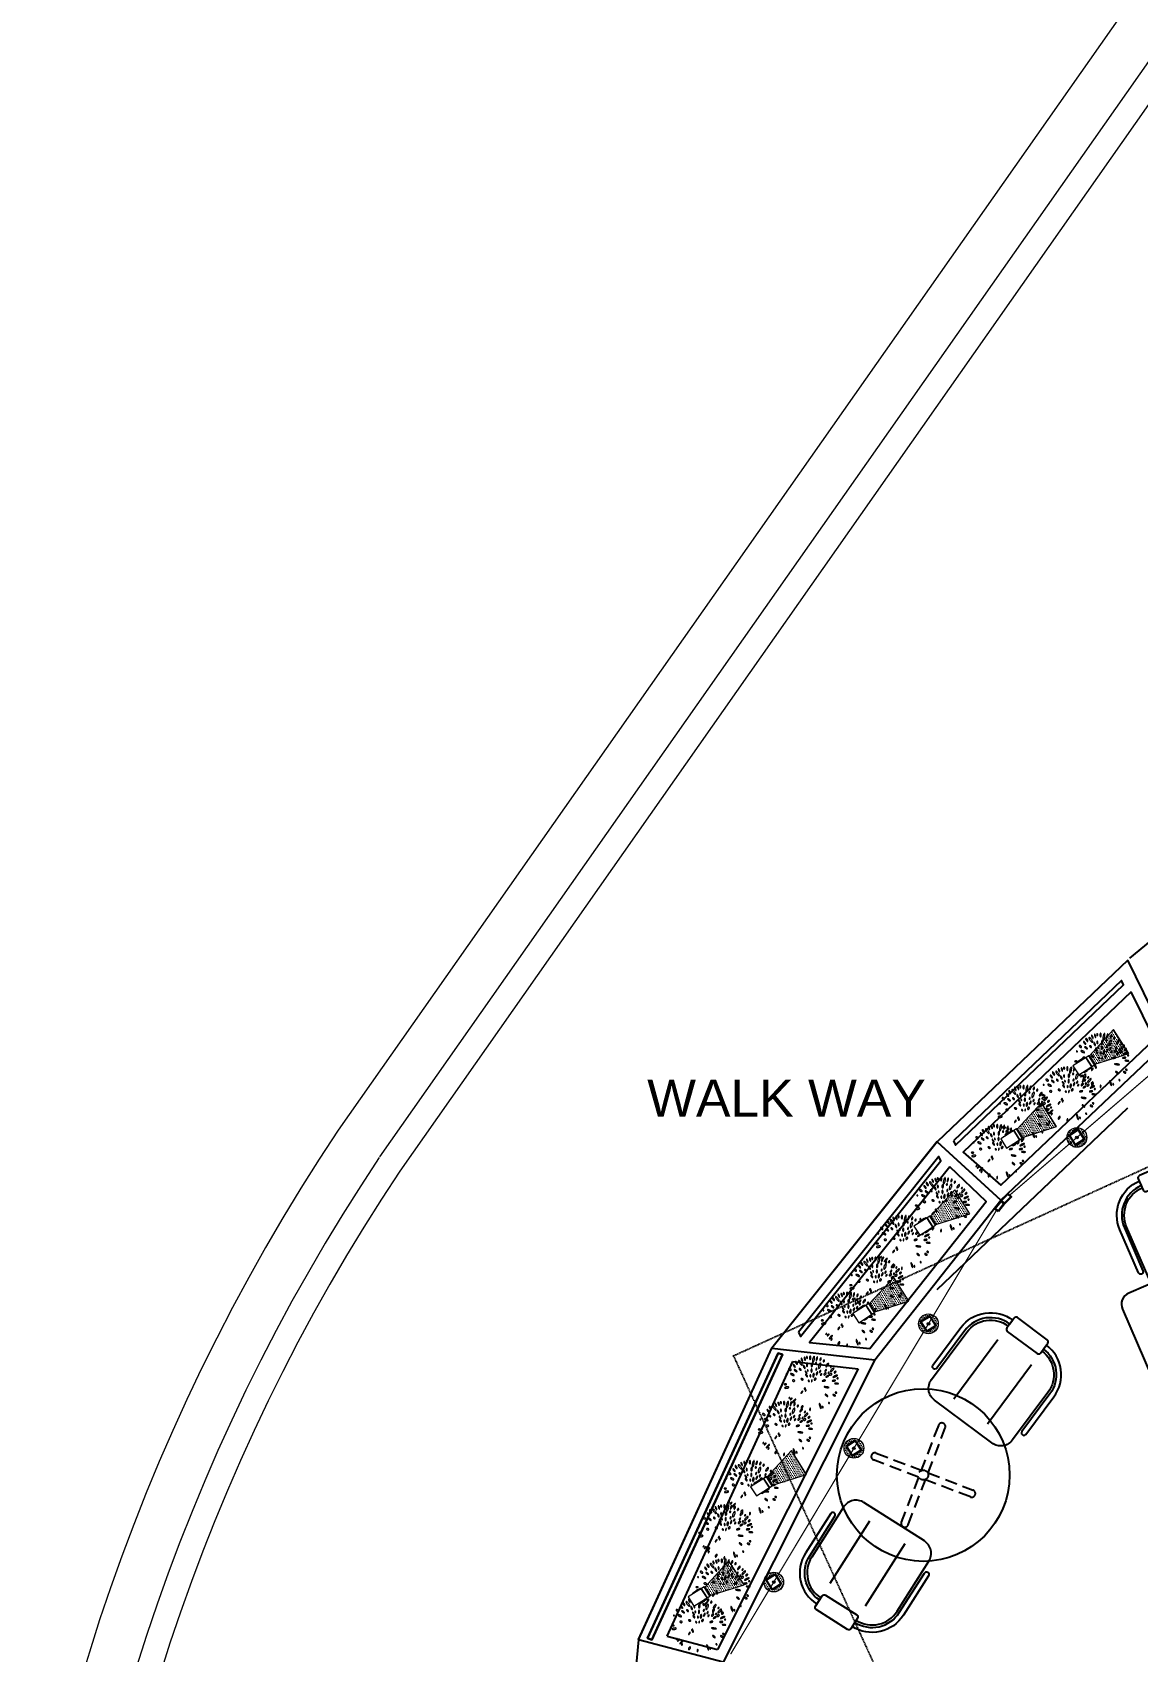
# Model space of a CAD drawing. Header units: millimetres. Extents: x 2562 to 7288, y 778 to 5635.
# Drawn here: x 3233 to 3681, y 1846 to 2503 of the extents above; entities that cross this region are included whole.
import ezdxf

# ---------------------------------------------------------------- set-up
doc = ezdxf.new("R2010")
doc.units = ezdxf.units.MM
doc.set_wipeout_variables(frame=1)
doc.linetypes.add('HIDDEN', pattern=[0.375, 0.25, -0.125])
doc.linetypes.add('x-ref_base plan 1$0$C2-A104-16$0$HIDDEN', pattern=[0.375, 0.25, -0.125])
for name, color, linetype in [('0-gnl-gor2', 6, 'Continuous'), ('0-gnl-gor3', 252, 'Continuous'), ('0-gnl-gor5', 254, 'Continuous'), ('0-gnl-smbl-mahal', 6, 'Continuous'), ('0-gnl-ust', 191, 'HIDDEN'), ('2-tef-aksesuar', 30, 'Continuous'), ('yeni string aydinlatma', 30, 'Continuous')]:
    doc.layers.add(name, color=color, linetype=linetype)
doc.layers.add('ONOFF_LI-11', color=7, linetype='Continuous', lineweight=0, true_color=0xcc33a1)
doc.layers.add('x-ref_base plan 1$0$SHG-LANDSCAPING', color=252, linetype='Continuous', lineweight=18)
doc.styles.get("Standard").update_dxf_attribs({"font": 'arial.ttf'})
doc.linetypes.add('ZIGZAG', pattern='A,0.00254,-5.08,[131,ltypeshp.shx,S=5.08,R=0,X=-5.08,Y=0],-10.16,[131,ltypeshp.shx,S=5.08,R=180,X=5.08,Y=0],-5.08', length=20.32254)

# ---------------------------------------------------------------- blocks, each defined once
blk = doc.blocks.new('BP_Abelia grandiflora')
at = {"layer": '0-gnl-gor5', "lineweight": 9}
for points in [[(-0.158, 0.16, 0.17972), (-0.159, 0.158, 0.103229), (-0.159, 0.154, 0.062965), (-0.157, 0.151, 0.049171), (-0.154, 0.147, 0.049171), (-0.15, 0.144, 0.062965), (-0.146, 0.142, 0.103229), (-0.143, 0.142, 0.17972), (-0.141, 0.143, 0.17972), (-0.14, 0.145, 0.103229), (-0.14, 0.148, 0.062965), (-0.142, 0.152, 0.049171), (-0.146, 0.156, 0.049171), (-0.149, 0.159, 0.062965), (-0.153, 0.16, 0.103229), (-0.157, 0.161, 0.17972)], [(-0.117, 0.186, 0.228205), (-0.118, 0.185, 0.088786), (-0.118, 0.181, 0.045809), (-0.117, 0.177, 0.034018), (-0.115, 0.172, 0.034018), (-0.112, 0.167, 0.045809), (-0.109, 0.164, 0.088786), (-0.106, 0.162, 0.228205), (-0.104, 0.162, 0.228205), (-0.103, 0.163, 0.088786), (-0.103, 0.167, 0.045809), (-0.104, 0.171, 0.034018), (-0.107, 0.176, 0.034018), (-0.11, 0.181, 0.045809), (-0.112, 0.184, 0.088786), (-0.115, 0.186, 0.228205)], [(-0.116, 0.143, 0.225102), (-0.116, 0.141, 0.08993), (-0.115, 0.138, 0.046807), (-0.113, 0.134, 0.03484), (-0.109, 0.13, 0.03484), (-0.105, 0.126, 0.046807), (-0.102, 0.124, 0.08993), (-0.098, 0.122, 0.225102), (-0.097, 0.123, 0.225102), (-0.096, 0.124, 0.08993), (-0.097, 0.128, 0.046807), (-0.099, 0.132, 0.03484), (-0.103, 0.136, 0.03484), (-0.107, 0.14, 0.046807), (-0.11, 0.142, 0.08993), (-0.114, 0.143, 0.225102)], [(-0.095, 0.208, 0.206976), (-0.096, 0.206, 0.096084), (-0.097, 0.202, 0.052894), (-0.096, 0.198, 0.039992), (-0.094, 0.192, 0.039992), (-0.091, 0.187, 0.052894), (-0.089, 0.183, 0.096084), (-0.085, 0.181, 0.206976), (-0.083, 0.181, 0.206976), (-0.082, 0.182, 0.096084), (-0.081, 0.186, 0.052894), (-0.082, 0.191, 0.039992), (-0.084, 0.196, 0.039992), (-0.087, 0.202, 0.052894), (-0.089, 0.205, 0.096084), (-0.093, 0.208, 0.206976)], [(-0.074, 0.144, 0.185857), (-0.075, 0.142, 0.10188), (-0.075, 0.139, 0.060594), (-0.074, 0.136, 0.046923), (-0.071, 0.133, 0.046923), (-0.069, 0.13, 0.060594), (-0.066, 0.129, 0.10188), (-0.063, 0.128, 0.185857), (-0.062, 0.129, 0.185857), (-0.061, 0.13, 0.10188), (-0.061, 0.133, 0.060594), (-0.062, 0.136, 0.046923), (-0.065, 0.139, 0.046923), (-0.067, 0.142, 0.060594), (-0.07, 0.143, 0.10188), (-0.073, 0.144, 0.185857)], [(-0.062, 0.186, 0.029169), (-0.057, 0.178, 0.03978), (-0.053, 0.172, 0.081053), (-0.048, 0.168, 0.247796), (-0.045, 0.169, 0.247796), (-0.044, 0.17, 0.081053), (-0.045, 0.177, 0.03978), (-0.047, 0.184, 0.029169), (-0.051, 0.192, 0.029169), (-0.056, 0.201, 0.03978), (-0.06, 0.206, 0.081053), (-0.065, 0.21, 0.247796), (-0.068, 0.21, 0.247796), (-0.069, 0.208, 0.081053), (-0.069, 0.202, 0.03978), (-0.066, 0.195, 0.029169)], [(-0.044, 0.226, 0.261938), (-0.045, 0.225, 0.075007), (-0.045, 0.221, 0.035692), (-0.045, 0.217, 0.025978), (-0.044, 0.211, 0.025978), (-0.042, 0.206, 0.035692), (-0.041, 0.202, 0.075007), (-0.038, 0.199, 0.261938), (-0.037, 0.198, 0.261938), (-0.036, 0.199, 0.075007), (-0.036, 0.203, 0.035692), (-0.036, 0.207, 0.025978), (-0.037, 0.213, 0.025978), (-0.039, 0.218, 0.035692), (-0.04, 0.222, 0.075007), (-0.043, 0.225, 0.261938)], [(-0.036, 0.165, 0.224678), (-0.037, 0.164, 0.090084), (-0.038, 0.16, 0.046944), (-0.038, 0.156, 0.034953), (-0.037, 0.15, 0.034953), (-0.035, 0.144, 0.046944), (-0.033, 0.141, 0.090084), (-0.03, 0.138, 0.224678), (-0.029, 0.138, 0.224678), (-0.027, 0.139, 0.090084), (-0.026, 0.143, 0.046944), (-0.027, 0.147, 0.034953), (-0.028, 0.152, 0.034953), (-0.03, 0.158, 0.046944), (-0.032, 0.162, 0.090084), (-0.034, 0.164, 0.224678)], [(-0.018, 0.229, 0.243416), (-0.019, 0.228, 0.082852), (-0.021, 0.224, 0.04109), (-0.021, 0.22, 0.030206), (-0.02, 0.215, 0.030206), (-0.019, 0.209, 0.04109), (-0.018, 0.205, 0.082852), (-0.016, 0.202, 0.243416), (-0.015, 0.201, 0.243416), (-0.014, 0.202, 0.082852), (-0.012, 0.206, 0.04109), (-0.012, 0.21, 0.030206), (-0.012, 0.216, 0.030206), (-0.013, 0.221, 0.04109), (-0.015, 0.225, 0.082852), (-0.017, 0.228, 0.243416)], [(-0.007, 0.17, 0.208148), (-0.009, 0.17, 0.095716), (-0.01, 0.167, 0.052486), (-0.012, 0.164, 0.039639), (-0.012, 0.16, 0.039639), (-0.012, 0.156, 0.052486), (-0.012, 0.152, 0.095716), (-0.01, 0.15, 0.208148), (-0.009, 0.149, 0.208148), (-0.008, 0.149, 0.095716), (-0.006, 0.152, 0.052486), (-0.005, 0.155, 0.039639), (-0.004, 0.159, 0.039639), (-0.004, 0.164, 0.052486), (-0.005, 0.167, 0.095716), (-0.006, 0.17, 0.208148)], [(0.003, 0.23, 0.154562), (0.001, 0.23, 0.106795), (-0.001, 0.228, 0.073326), (-0.002, 0.225, 0.059836), (-0.002, 0.222, 0.059836), (-0.002, 0.219, 0.073326), (0, 0.216, 0.106795), (0.001, 0.214, 0.154562), (0.003, 0.214, 0.154562), (0.005, 0.215, 0.106795), (0.006, 0.216, 0.073326), (0.007, 0.219, 0.059836), (0.008, 0.222, 0.059836), (0.007, 0.225, 0.073326), (0.006, 0.228, 0.106795), (0.004, 0.23, 0.154562)], [(0.031, 0.228, 0.217322), (0.029, 0.228, 0.092688), (0.026, 0.225, 0.049364), (0.025, 0.221, 0.036974), (0.023, 0.215, 0.036974), (0.022, 0.209, 0.049364), (0.023, 0.205, 0.092688), (0.024, 0.201, 0.217322), (0.025, 0.2, 0.217322), (0.027, 0.2, 0.092688), (0.03, 0.203, 0.049364), (0.032, 0.207, 0.036974), (0.033, 0.213, 0.036974), (0.034, 0.219, 0.049364), (0.034, 0.224, 0.092688), (0.032, 0.227, 0.217322)], [(0.035, 0.169, 0.191592), (0.033, 0.169, 0.100474), (0.029, 0.166, 0.058435), (0.027, 0.163, 0.044925), (0.025, 0.157, 0.044925), (0.024, 0.151, 0.058435), (0.024, 0.147, 0.100474), (0.026, 0.143, 0.191592), (0.027, 0.142, 0.191592), (0.03, 0.142, 0.100474), (0.033, 0.145, 0.058435), (0.035, 0.148, 0.044925), (0.037, 0.154, 0.044925), (0.038, 0.16, 0.058435), (0.038, 0.164, 0.100474), (0.037, 0.168, 0.191592)], [(0.062, 0.222, 0.256191), (0.06, 0.221, 0.077505), (0.055, 0.216, 0.037329), (0.051, 0.21, 0.027247), (0.046, 0.2, 0.027247), (0.042, 0.189, 0.037329), (0.041, 0.182, 0.077505), (0.041, 0.174, 0.256191), (0.042, 0.173, 0.256191), (0.044, 0.173, 0.077505), (0.05, 0.178, 0.037329), (0.054, 0.185, 0.027247), (0.059, 0.194, 0.027247), (0.062, 0.205, 0.037329), (0.064, 0.213, 0.077505), (0.064, 0.22, 0.256191)], [(0.07, 0.169, 0.110174), (0.068, 0.169, 0.102587), (0.066, 0.169, 0.093413), (0.064, 0.168, 0.08782), (0.063, 0.166, 0.08782), (0.062, 0.164, 0.093413), (0.062, 0.162, 0.102587), (0.063, 0.16, 0.110174), (0.065, 0.159, 0.110174), (0.067, 0.159, 0.102587), (0.069, 0.159, 0.093413), (0.07, 0.16, 0.08782), (0.072, 0.162, 0.08782), (0.072, 0.164, 0.093413), (0.072, 0.166, 0.102587), (0.071, 0.168, 0.110174)], [(0.087, 0.213, 0.259831), (0.086, 0.213, 0.07593), (0.083, 0.21, 0.036288), (0.08, 0.206, 0.026439), (0.077, 0.2, 0.026439), (0.074, 0.194, 0.036288), (0.073, 0.19, 0.07593), (0.073, 0.185, 0.259831), (0.074, 0.184, 0.259831), (0.075, 0.184, 0.07593), (0.078, 0.187, 0.036288), (0.081, 0.191, 0.026439), (0.084, 0.197, 0.026439), (0.087, 0.203, 0.036288), (0.088, 0.208, 0.07593), (0.088, 0.212, 0.259831)], [(0.104, 0.159, 0.219849), (0.101, 0.159, 0.09181), (0.096, 0.156, 0.048525), (0.091, 0.151, 0.036269), (0.086, 0.143, 0.036269), (0.082, 0.135, 0.048525), (0.08, 0.128, 0.09181), (0.08, 0.121, 0.219849), (0.081, 0.119, 0.219849), (0.084, 0.119, 0.09181), (0.09, 0.122, 0.048525), (0.094, 0.127, 0.036269), (0.1, 0.135, 0.036269), (0.104, 0.144, 0.048525), (0.106, 0.15, 0.09181), (0.106, 0.157, 0.219849)], [(0.115, 0.199, 0.205663), (0.113, 0.199, 0.096491), (0.11, 0.198, 0.053352), (0.108, 0.195, 0.040391), (0.105, 0.192, 0.040391), (0.103, 0.187, 0.053352), (0.102, 0.184, 0.096491), (0.102, 0.181, 0.205663), (0.103, 0.179, 0.205663), (0.105, 0.179, 0.096491), (0.107, 0.181, 0.053352), (0.11, 0.183, 0.040391), (0.113, 0.187, 0.040391), (0.115, 0.191, 0.053352), (0.116, 0.195, 0.096491), (0.116, 0.198, 0.205663)], [(0.138, 0.178, 0.15118), (0.136, 0.178, 0.106997), (0.134, 0.178, 0.074795), (0.132, 0.177, 0.061485), (0.129, 0.174, 0.061485), (0.127, 0.172, 0.074795), (0.127, 0.169, 0.106997), (0.127, 0.166, 0.15118), (0.128, 0.165, 0.15118), (0.13, 0.164, 0.106997), (0.132, 0.165, 0.074795), (0.134, 0.166, 0.061485), (0.137, 0.168, 0.061485), (0.139, 0.171, 0.074795), (0.139, 0.173, 0.106997), (0.139, 0.176, 0.15118)], [(0.167, 0.145, 0.224459), (0.166, 0.146, 0.090164), (0.161, 0.145, 0.047015), (0.156, 0.142, 0.035012), (0.151, 0.138, 0.035012), (0.146, 0.133, 0.047015), (0.143, 0.128, 0.090164), (0.141, 0.124, 0.224459), (0.142, 0.122, 0.224459), (0.144, 0.121, 0.090164), (0.148, 0.122, 0.047015), (0.153, 0.125, 0.035012), (0.159, 0.129, 0.035012), (0.164, 0.134, 0.047015), (0.167, 0.139, 0.090164), (0.168, 0.143, 0.224459)], [(-0.218, 0.011, 0.226996), (-0.217, 0.009, 0.089235), (-0.213, 0.007, 0.046197), (-0.208, 0.005, 0.034337), (-0.2, 0.005, 0.034337), (-0.193, 0.005, 0.046197), (-0.188, 0.006, 0.089235), (-0.184, 0.009, 0.226996), (-0.183, 0.01, 0.226996), (-0.184, 0.012, 0.089235), (-0.188, 0.015, 0.046197), (-0.193, 0.016, 0.034337), (-0.2, 0.016, 0.034337), (-0.207, 0.016, 0.046197), (-0.213, 0.015, 0.089235), (-0.217, 0.013, 0.226996)], [(-0.216, 0.04, 0.218506), (-0.215, 0.039, 0.092278), (-0.213, 0.037, 0.048969), (-0.211, 0.036, 0.036642), (-0.207, 0.035, 0.036642), (-0.203, 0.034, 0.048969), (-0.2, 0.035, 0.092278), (-0.197, 0.035, 0.218506), (-0.197, 0.036, 0.218506), (-0.197, 0.038, 0.092278), (-0.199, 0.039, 0.048969), (-0.202, 0.041, 0.036642), (-0.206, 0.042, 0.036642), (-0.209, 0.042, 0.048969), (-0.212, 0.042, 0.092278), (-0.215, 0.041, 0.218506)], [(-0.188, 0.119, 0.136055), (-0.188, 0.118, 0.10695), (-0.188, 0.117, 0.081551), (-0.187, 0.116, 0.069671), (-0.186, 0.114, 0.069671), (-0.184, 0.114, 0.081551), (-0.183, 0.114, 0.10695), (-0.181, 0.114, 0.136055), (-0.18, 0.115, 0.136055), (-0.18, 0.116, 0.10695), (-0.181, 0.117, 0.081551), (-0.181, 0.119, 0.069671), (-0.183, 0.12, 0.069671), (-0.184, 0.12, 0.081551), (-0.186, 0.121, 0.10695), (-0.187, 0.12, 0.136055)], [(-0.15, 0.116, 0.222164), (-0.151, 0.114, 0.090991), (-0.149, 0.11, 0.047763), (-0.146, 0.106, 0.035633), (-0.14, 0.102, 0.035633), (-0.135, 0.099, 0.047763), (-0.13, 0.097, 0.090991), (-0.126, 0.096, 0.222164), (-0.124, 0.097, 0.222164), (-0.124, 0.099, 0.090991), (-0.126, 0.103, 0.047763), (-0.129, 0.107, 0.035633), (-0.134, 0.111, 0.035633), (-0.14, 0.114, 0.047763), (-0.144, 0.116, 0.090991), (-0.149, 0.117, 0.222164)], [(-0.146, 0.059, 0.14574), (-0.146, 0.056, 0.107166), (-0.144, 0.054, 0.077192), (-0.142, 0.052, 0.064269), (-0.138, 0.05, 0.064269), (-0.134, 0.049, 0.077192), (-0.131, 0.05, 0.107166), (-0.129, 0.051, 0.14574), (-0.127, 0.053, 0.14574), (-0.127, 0.055, 0.107166), (-0.129, 0.058, 0.077192), (-0.131, 0.06, 0.064269), (-0.135, 0.062, 0.064269), (-0.139, 0.062, 0.077192), (-0.142, 0.062, 0.107166), (-0.145, 0.06, 0.14574)], [(-0.075, 0.061, 0.17178), (-0.075, 0.059, 0.104715), (-0.074, 0.056, 0.066124), (-0.072, 0.054, 0.052265), (-0.069, 0.051, 0.052265), (-0.065, 0.049, 0.066124), (-0.062, 0.048, 0.104715), (-0.059, 0.049, 0.17178), (-0.058, 0.05, 0.17178), (-0.057, 0.052, 0.104715), (-0.058, 0.054, 0.066124), (-0.06, 0.057, 0.052265), (-0.064, 0.06, 0.052265), (-0.067, 0.061, 0.066124), (-0.07, 0.062, 0.104715), (-0.073, 0.062, 0.17178)], [(-0.032, 0.09, 0.218092), (-0.033, 0.088, 0.092422), (-0.033, 0.085, 0.049107), (-0.032, 0.082, 0.036758), (-0.03, 0.077, 0.036758), (-0.027, 0.073, 0.049107), (-0.025, 0.07, 0.092422), (-0.022, 0.068, 0.218092), (-0.02, 0.068, 0.218092), (-0.02, 0.07, 0.092422), (-0.019, 0.073, 0.049107), (-0.02, 0.077, 0.036758), (-0.022, 0.081, 0.036758), (-0.025, 0.085, 0.049107), (-0.027, 0.088, 0.092422), (-0.03, 0.09, 0.218092)], [(-0.03, 0.117, 0.270783), (-0.031, 0.116, 0.071066), (-0.031, 0.113, 0.033234), (-0.03, 0.109, 0.024094), (-0.028, 0.104, 0.024094), (-0.025, 0.1, 0.033234), (-0.023, 0.097, 0.071066), (-0.021, 0.094, 0.270783), (-0.02, 0.094, 0.270783), (-0.019, 0.095, 0.071066), (-0.019, 0.098, 0.033234), (-0.02, 0.102, 0.024094), (-0.022, 0.107, 0.024094), (-0.025, 0.112, 0.033234), (-0.027, 0.115, 0.071066), (-0.029, 0.117, 0.270783)], [(-0.02, 0.037, 0.159367), (-0.021, 0.036, 0.106385), (-0.021, 0.034, 0.071268), (-0.02, 0.032, 0.05759), (-0.019, 0.03, 0.05759), (-0.017, 0.028, 0.071268), (-0.015, 0.027, 0.106385), (-0.013, 0.027, 0.159367), (-0.011, 0.028, 0.159367), (-0.011, 0.029, 0.106385), (-0.011, 0.031, 0.071268), (-0.012, 0.033, 0.05759), (-0.013, 0.035, 0.05759), (-0.015, 0.037, 0.071268), (-0.017, 0.038, 0.106385), (-0.019, 0.038, 0.159367)], [(-0.01, 0.123, 0.164937), (-0.011, 0.122, 0.10574), (-0.012, 0.12, 0.068929), (-0.012, 0.118, 0.055121), (-0.011, 0.116, 0.055121), (-0.011, 0.114, 0.068929), (-0.01, 0.112, 0.10574), (-0.008, 0.111, 0.164937), (-0.007, 0.111, 0.164937), (-0.006, 0.111, 0.10574), (-0.005, 0.113, 0.068929), (-0.005, 0.115, 0.055121), (-0.005, 0.117, 0.055121), (-0.006, 0.12, 0.068929), (-0.007, 0.121, 0.10574), (-0.008, 0.122, 0.164937)], [(0.005, 0.078, 0.182227), (0.004, 0.078, 0.102698), (0.002, 0.076, 0.061989), (0.001, 0.074, 0.048238), (0.001, 0.07, 0.048238), (0.001, 0.067, 0.061989), (0.002, 0.064, 0.102698), (0.003, 0.062, 0.182227), (0.004, 0.062, 0.182227), (0.006, 0.062, 0.102698), (0.007, 0.064, 0.061989), (0.008, 0.066, 0.048238), (0.009, 0.07, 0.048238), (0.009, 0.073, 0.061989), (0.008, 0.076, 0.102698), (0.006, 0.078, 0.182227)], [(0.012, 0.037, 0.233435), (0.011, 0.037, 0.086805), (0.009, 0.035, 0.044155), (0.008, 0.033, 0.032669), (0.006, 0.03, 0.032669), (0.005, 0.027, 0.044155), (0.005, 0.025, 0.086805), (0.005, 0.022, 0.233435), (0.006, 0.022, 0.233435), (0.007, 0.022, 0.086805), (0.008, 0.023, 0.044155), (0.01, 0.025, 0.032669), (0.011, 0.028, 0.032669), (0.012, 0.031, 0.044155), (0.013, 0.034, 0.086805), (0.013, 0.036, 0.233435)], [(0.024, 0.125, 0.221241), (0.022, 0.124, 0.091319), (0.02, 0.122, 0.048066), (0.018, 0.118, 0.035885), (0.016, 0.112, 0.035885), (0.016, 0.107, 0.048066), (0.016, 0.103, 0.091319), (0.017, 0.099, 0.221241), (0.018, 0.098, 0.221241), (0.02, 0.099, 0.091319), (0.022, 0.101, 0.048066), (0.024, 0.105, 0.035885), (0.026, 0.111, 0.035885), (0.026, 0.116, 0.048066), (0.026, 0.12, 0.091319), (0.025, 0.124, 0.221241)], [(0.036, 0.086, 0.213517), (0.034, 0.086, 0.093974), (0.03, 0.084, 0.050644), (0.028, 0.08, 0.038059), (0.025, 0.074, 0.038059), (0.023, 0.067, 0.050644), (0.023, 0.063, 0.093974), (0.024, 0.058, 0.213517), (0.025, 0.057, 0.213517), (0.027, 0.057, 0.093974), (0.031, 0.06, 0.050644), (0.033, 0.064, 0.038059), (0.036, 0.07, 0.038059), (0.038, 0.076, 0.050644), (0.038, 0.081, 0.093974), (0.037, 0.085, 0.213517)], [(0.045, 0.044, 0.148782), (0.043, 0.045, 0.107096), (0.04, 0.046, 0.075846), (0.037, 0.045, 0.062692), (0.034, 0.043, 0.062692), (0.031, 0.04, 0.075846), (0.029, 0.037, 0.107096), (0.029, 0.034, 0.148782), (0.03, 0.032, 0.148782), (0.032, 0.03, 0.107096), (0.035, 0.03, 0.075846), (0.038, 0.031, 0.062692), (0.042, 0.033, 0.062692), (0.044, 0.036, 0.075846), (0.046, 0.039, 0.107096), (0.046, 0.042, 0.148782)], [(0.068, 0.092, 0.234361), (0.066, 0.092, 0.086447), (0.063, 0.09, 0.043866), (0.06, 0.088, 0.032434), (0.057, 0.083, 0.032434), (0.054, 0.078, 0.043866), (0.053, 0.075, 0.086447), (0.052, 0.071, 0.234361), (0.053, 0.07, 0.234361), (0.054, 0.07, 0.086447), (0.058, 0.071, 0.043866), (0.061, 0.074, 0.032434), (0.064, 0.079, 0.032434), (0.067, 0.083, 0.043866), (0.068, 0.087, 0.086447), (0.069, 0.091, 0.234361)], [(0.066, 0.122, 0.181524), (0.065, 0.122, 0.10285), (0.062, 0.122, 0.062262), (0.06, 0.12, 0.048498), (0.058, 0.117, 0.048498), (0.057, 0.115, 0.062262), (0.056, 0.112, 0.10285), (0.056, 0.11, 0.181524), (0.057, 0.109, 0.181524), (0.058, 0.108, 0.10285), (0.061, 0.109, 0.062262), (0.063, 0.111, 0.048498), (0.065, 0.113, 0.048498), (0.066, 0.116, 0.062262), (0.067, 0.119, 0.10285), (0.067, 0.121, 0.181524)], [(0.094, 0.1, 0.190551), (0.093, 0.1, 0.100739), (0.09, 0.099, 0.058823), (0.088, 0.097, 0.045281), (0.085, 0.095, 0.045281), (0.083, 0.091, 0.058823), (0.082, 0.089, 0.100739), (0.082, 0.086, 0.190551), (0.083, 0.085, 0.190551), (0.085, 0.084, 0.100739), (0.087, 0.085, 0.058823), (0.089, 0.087, 0.045281), (0.092, 0.09, 0.045281), (0.094, 0.093, 0.058823), (0.095, 0.096, 0.100739), (0.095, 0.098, 0.190551)], [(0.098, 0.072, 0.189405), (0.097, 0.073, 0.101026), (0.095, 0.072, 0.059252), (0.092, 0.071, 0.045676), (0.09, 0.07, 0.045676), (0.087, 0.067, 0.059252), (0.086, 0.065, 0.101026), (0.085, 0.063, 0.189405), (0.086, 0.062, 0.189405), (0.087, 0.061, 0.101026), (0.089, 0.061, 0.059252), (0.092, 0.062, 0.045676), (0.094, 0.064, 0.045676), (0.097, 0.066, 0.059252), (0.098, 0.069, 0.101026), (0.098, 0.071, 0.189405)], [(0.119, 0.014, 0.224989), (0.119, 0.016, 0.089971), (0.115, 0.017, 0.046843), (0.111, 0.018, 0.03487), (0.105, 0.018, 0.03487), (0.1, 0.017, 0.046843), (0.096, 0.016, 0.089971), (0.093, 0.014, 0.224989), (0.092, 0.013, 0.224989), (0.093, 0.011, 0.089971), (0.096, 0.01, 0.046843), (0.101, 0.009, 0.03487), (0.106, 0.009, 0.03487), (0.112, 0.01, 0.046843), (0.116, 0.011, 0.089971), (0.119, 0.013, 0.224989)], [(0.135, 0.073, 0.173385), (0.133, 0.074, 0.104439), (0.129, 0.074, 0.065477), (0.126, 0.073, 0.051621), (0.121, 0.071, 0.051621), (0.118, 0.068, 0.065477), (0.115, 0.065, 0.104439), (0.114, 0.061, 0.173385), (0.115, 0.059, 0.173385), (0.117, 0.058, 0.104439), (0.12, 0.057, 0.065477), (0.124, 0.058, 0.051621), (0.128, 0.061, 0.051621), (0.132, 0.064, 0.065477), (0.134, 0.067, 0.104439), (0.135, 0.07, 0.173385)], [(0.151, 0.047, 0.242243), (0.15, 0.048, 0.083327), (0.147, 0.048, 0.041444), (0.143, 0.048, 0.030488), (0.138, 0.047, 0.030488), (0.133, 0.045, 0.041444), (0.129, 0.043, 0.083327), (0.127, 0.04, 0.242243), (0.126, 0.039, 0.242243), (0.127, 0.038, 0.083327), (0.131, 0.038, 0.041444), (0.135, 0.038, 0.030488), (0.14, 0.039, 0.030488), (0.145, 0.041, 0.041444), (0.148, 0.043, 0.083327), (0.151, 0.046, 0.242243)], [(0.142, 0.1, 0.211516), (0.141, 0.1, 0.094634), (0.138, 0.099, 0.051326), (0.135, 0.098, 0.038641), (0.132, 0.095, 0.038641), (0.129, 0.093, 0.051326), (0.128, 0.09, 0.094634), (0.127, 0.087, 0.211516), (0.127, 0.086, 0.211516), (0.129, 0.086, 0.094634), (0.131, 0.086, 0.051326), (0.134, 0.088, 0.038641), (0.137, 0.09, 0.038641), (0.14, 0.093, 0.051326), (0.141, 0.096, 0.094634), (0.142, 0.098, 0.211516)], [(0.159, 0.073, 0.141068), (0.158, 0.074, 0.107148), (0.156, 0.074, 0.079281), (0.154, 0.074, 0.066799), (0.152, 0.073, 0.066799), (0.151, 0.071, 0.079281), (0.15, 0.069, 0.107148), (0.149, 0.068, 0.141068), (0.15, 0.066, 0.141068), (0.151, 0.065, 0.107148), (0.153, 0.065, 0.079281), (0.155, 0.065, 0.066799), (0.157, 0.066, 0.066799), (0.159, 0.068, 0.079281), (0.16, 0.07, 0.107148), (0.16, 0.072, 0.141068)], [(0.179, 0.056, 0.150587), (0.178, 0.058, 0.107025), (0.175, 0.059, 0.075054), (0.172, 0.06, 0.06178), (0.168, 0.06, 0.06178), (0.164, 0.058, 0.075054), (0.161, 0.056, 0.107025), (0.159, 0.053, 0.150587), (0.159, 0.051, 0.150587), (0.16, 0.049, 0.107025), (0.163, 0.047, 0.075054), (0.166, 0.047, 0.06178), (0.171, 0.047, 0.06178), (0.174, 0.049, 0.075054), (0.177, 0.051, 0.107025), (0.179, 0.053, 0.150587)], [(0.204, 0.1, 0.241866), (0.202, 0.101, 0.08348), (0.196, 0.1, 0.041558), (0.191, 0.098, 0.030579), (0.183, 0.093, 0.030579), (0.177, 0.088, 0.041558), (0.173, 0.083, 0.08348), (0.17, 0.079, 0.241866), (0.17, 0.077, 0.241866), (0.172, 0.076, 0.08348), (0.178, 0.076, 0.041558), (0.183, 0.079, 0.030579), (0.19, 0.083, 0.030579), (0.197, 0.089, 0.041558), (0.201, 0.093, 0.08348), (0.204, 0.098, 0.241866)], [(0.199, -0.001, 0.244655), (0.198, 0, 0.082347), (0.195, 0.002, 0.040717), (0.191, 0.003, 0.02991), (0.185, 0.003, 0.02991), (0.179, 0.003, 0.040717), (0.175, 0.003, 0.082347), (0.172, 0.001, 0.244655), (0.171, 0, 0.244655), (0.172, -0.001, 0.082347), (0.175, -0.003, 0.040717), (0.179, -0.004, 0.02991), (0.185, -0.005, 0.02991), (0.19, -0.005, 0.040717), (0.194, -0.004, 0.082347), (0.198, -0.003, 0.244655)], [(0.187, 0.118, 0.167836), (0.186, 0.119, 0.105336), (0.184, 0.119, 0.067731), (0.182, 0.118, 0.053888), (0.18, 0.117, 0.053888), (0.178, 0.116, 0.067731), (0.177, 0.114, 0.105336), (0.176, 0.112, 0.167836), (0.176, 0.111, 0.167836), (0.177, 0.11, 0.105336), (0.179, 0.11, 0.067731), (0.181, 0.11, 0.053888), (0.184, 0.112, 0.053888), (0.186, 0.113, 0.067731), (0.187, 0.115, 0.105336), (0.188, 0.117, 0.167836)], [(0.222, 0.038, 0.277561), (0.221, 0.039, 0.067974), (0.215, 0.039, 0.031398), (0.209, 0.039, 0.0227), (0.201, 0.037, 0.0227), (0.193, 0.035, 0.031398), (0.187, 0.032, 0.067974), (0.183, 0.029, 0.277561), (0.182, 0.028, 0.277561), (0.183, 0.027, 0.067974), (0.189, 0.026, 0.031398), (0.195, 0.027, 0.0227), (0.203, 0.029, 0.0227), (0.211, 0.031, 0.031398), (0.217, 0.033, 0.067974), (0.221, 0.036, 0.277561)], [(0.215, 0.07, 0.167894), (0.214, 0.071, 0.105327), (0.211, 0.072, 0.067707), (0.208, 0.071, 0.053864), (0.205, 0.07, 0.053864), (0.201, 0.068, 0.067707), (0.199, 0.066, 0.105327), (0.198, 0.063, 0.167894), (0.199, 0.061, 0.167894), (0.2, 0.06, 0.105327), (0.203, 0.059, 0.067707), (0.206, 0.06, 0.053864), (0.209, 0.061, 0.053864), (0.212, 0.063, 0.067707), (0.214, 0.065, 0.105327), (0.216, 0.068, 0.167894)], [(0.224, 0.013, 0.132495), (0.223, 0.014, 0.106693), (0.222, 0.015, 0.083176), (0.221, 0.016, 0.071819), (0.218, 0.016, 0.071819), (0.216, 0.016, 0.083176), (0.215, 0.015, 0.106693), (0.213, 0.014, 0.132495), (0.213, 0.013, 0.132495), (0.213, 0.011, 0.106693), (0.215, 0.01, 0.083176), (0.216, 0.009, 0.071819), (0.218, 0.009, 0.071819), (0.221, 0.009, 0.083176), (0.222, 0.01, 0.106693), (0.223, 0.011, 0.132495)], [(-0.199, -0.078, 0.203392), (-0.198, -0.078, 0.097182), (-0.197, -0.078, 0.054153), (-0.195, -0.078, 0.04109), (-0.193, -0.077, 0.04109), (-0.191, -0.076, 0.054153), (-0.19, -0.075, 0.097182), (-0.189, -0.073, 0.203392), (-0.19, -0.073, 0.203392), (-0.19, -0.072, 0.097182), (-0.192, -0.072, 0.054153), (-0.193, -0.072, 0.04109), (-0.195, -0.073, 0.04109), (-0.197, -0.074, 0.054153), (-0.198, -0.075, 0.097182), (-0.199, -0.077, 0.203392)], [(-0.191, -0.092, 0.248362), (-0.19, -0.092, 0.080818), (-0.187, -0.092, 0.039613), (-0.184, -0.091, 0.029036), (-0.18, -0.089, 0.029036), (-0.176, -0.087, 0.039613), (-0.174, -0.085, 0.080818), (-0.172, -0.083, 0.248362), (-0.172, -0.082, 0.248362), (-0.173, -0.081, 0.080818), (-0.176, -0.081, 0.039613), (-0.179, -0.082, 0.029036), (-0.183, -0.084, 0.029036), (-0.187, -0.086, 0.039613), (-0.189, -0.088, 0.080818), (-0.191, -0.091, 0.248362)], [(-0.177, -0.117, 0.283742), (-0.176, -0.118, 0.065106), (-0.171, -0.116, 0.029758), (-0.166, -0.114, 0.021464), (-0.159, -0.11, 0.021464), (-0.153, -0.105, 0.029758), (-0.149, -0.101, 0.065106), (-0.146, -0.097, 0.283742), (-0.146, -0.096, 0.283742), (-0.147, -0.095, 0.065106), (-0.152, -0.096, 0.029758), (-0.157, -0.099, 0.021464), (-0.164, -0.103, 0.021464), (-0.17, -0.108, 0.029758), (-0.174, -0.112, 0.065106), (-0.177, -0.116, 0.283742)], [(-0.166, -0.132, 0.178273), (-0.164, -0.132, 0.103522), (-0.162, -0.132, 0.063533), (-0.16, -0.131, 0.049718), (-0.158, -0.129, 0.049718), (-0.156, -0.127, 0.063533), (-0.155, -0.125, 0.103522), (-0.155, -0.122, 0.178273), (-0.155, -0.121, 0.178273), (-0.156, -0.121, 0.103522), (-0.159, -0.121, 0.063533), (-0.161, -0.122, 0.049718), (-0.163, -0.124, 0.049718), (-0.165, -0.126, 0.063533), (-0.166, -0.128, 0.103522), (-0.166, -0.13, 0.178273)], [(-0.077, -0.04, 0.241023), (-0.078, -0.039, 0.083819), (-0.081, -0.04, 0.041814), (-0.084, -0.042, 0.030784), (-0.088, -0.045, 0.030784), (-0.092, -0.049, 0.041814), (-0.094, -0.051, 0.083819), (-0.095, -0.054, 0.241023), (-0.095, -0.056, 0.241023), (-0.093, -0.056, 0.083819), (-0.09, -0.055, 0.041814), (-0.087, -0.053, 0.030784), (-0.083, -0.05, 0.030784), (-0.08, -0.047, 0.041814), (-0.078, -0.044, 0.083819), (-0.077, -0.041, 0.241023)], [(-0.054, -0.019, 0.151181), (-0.055, -0.018, 0.106997), (-0.057, -0.018, 0.074794), (-0.059, -0.019, 0.061485), (-0.061, -0.02, 0.061485), (-0.063, -0.022, 0.074794), (-0.064, -0.024, 0.106997), (-0.064, -0.026, 0.151181), (-0.064, -0.028, 0.151181), (-0.063, -0.028, 0.106997), (-0.06, -0.029, 0.074794), (-0.058, -0.028, 0.061485), (-0.056, -0.027, 0.061485), (-0.054, -0.025, 0.074794), (-0.053, -0.023, 0.106997), (-0.053, -0.021, 0.151181)], [(-0.05, -0.034, 0.175332), (-0.051, -0.034, 0.104088), (-0.053, -0.034, 0.064698), (-0.055, -0.035, 0.050853), (-0.057, -0.037, 0.050853), (-0.058, -0.039, 0.064698), (-0.059, -0.041, 0.104088), (-0.059, -0.043, 0.175332), (-0.058, -0.044, 0.175332), (-0.057, -0.045, 0.104088), (-0.055, -0.044, 0.064698), (-0.053, -0.043, 0.050853), (-0.051, -0.041, 0.050853), (-0.05, -0.039, 0.064698), (-0.049, -0.037, 0.104088), (-0.049, -0.035, 0.175332)], [(0.115, -0.117, 0.230196), (0.115, -0.116, 0.088039), (0.114, -0.112, 0.045175), (0.112, -0.109, 0.033499), (0.109, -0.104, 0.033499), (0.104, -0.101, 0.045175), (0.101, -0.098, 0.088039), (0.097, -0.097, 0.230196), (0.096, -0.098, 0.230196), (0.095, -0.099, 0.088039), (0.096, -0.103, 0.045175), (0.099, -0.106, 0.033499), (0.102, -0.111, 0.033499), (0.106, -0.114, 0.045175), (0.11, -0.117, 0.088039), (0.113, -0.118, 0.230196)], [(0.137, -0.049, 0.30054), (0.136, -0.048, 0.057112), (0.132, -0.044, 0.025448), (0.126, -0.042, 0.018256), (0.118, -0.039, 0.018256), (0.11, -0.037, 0.025448), (0.104, -0.035, 0.057112), (0.099, -0.035, 0.30054), (0.098, -0.036, 0.30054), (0.098, -0.037, 0.057112), (0.103, -0.04, 0.025448), (0.108, -0.043, 0.018256), (0.116, -0.046, 0.018256), (0.124, -0.048, 0.025448), (0.13, -0.049, 0.057112), (0.136, -0.049, 0.30054)], [(0.177, -0.124, 0.195041), (0.178, -0.122, 0.099565), (0.177, -0.119, 0.057161), (0.174, -0.117, 0.043768), (0.171, -0.114, 0.043768), (0.167, -0.111, 0.057161), (0.163, -0.11, 0.099565), (0.16, -0.11, 0.195041), (0.158, -0.111, 0.195041), (0.158, -0.113, 0.099565), (0.159, -0.116, 0.057161), (0.162, -0.119, 0.043768), (0.165, -0.122, 0.043768), (0.169, -0.124, 0.057161), (0.173, -0.125, 0.099565), (0.176, -0.125, 0.195041)], [(0.191, -0.104, 0.147171), (0.191, -0.102, 0.107141), (0.191, -0.1, 0.076557), (0.19, -0.098, 0.06352), (0.188, -0.096, 0.06352), (0.185, -0.095, 0.076557), (0.183, -0.094, 0.107141), (0.18, -0.095, 0.147171), (0.179, -0.096, 0.147171), (0.179, -0.097, 0.107141), (0.179, -0.099, 0.076557), (0.18, -0.101, 0.06352), (0.183, -0.103, 0.06352), (0.185, -0.105, 0.076557), (0.187, -0.105, 0.107141), (0.19, -0.105, 0.147171)], [(0.218, -0.032, 0.290135), (0.218, -0.031, 0.062096), (0.214, -0.029, 0.028093), (0.21, -0.027, 0.020218), (0.203, -0.025, 0.020218), (0.197, -0.023, 0.028093), (0.192, -0.023, 0.062096), (0.188, -0.023, 0.290135), (0.187, -0.024, 0.290135), (0.187, -0.025, 0.062096), (0.191, -0.027, 0.028093), (0.195, -0.029, 0.020218), (0.202, -0.031, 0.020218), (0.208, -0.032, 0.028093), (0.213, -0.033, 0.062096), (0.218, -0.033, 0.290135)], [(-0.114, -0.177, 0.183113), (-0.112, -0.177, 0.102503), (-0.109, -0.177, 0.061647), (-0.105, -0.174, 0.047913), (-0.102, -0.171, 0.047913), (-0.099, -0.167, 0.061647), (-0.097, -0.163, 0.102503), (-0.097, -0.159, 0.183113), (-0.098, -0.157, 0.183113), (-0.1, -0.157, 0.102503), (-0.104, -0.157, 0.061647), (-0.107, -0.16, 0.047913), (-0.111, -0.163, 0.047913), (-0.114, -0.167, 0.061647), (-0.115, -0.171, 0.102503), (-0.115, -0.175, 0.183113)], [(-0.048, -0.205, 0.205061), (-0.046, -0.205, 0.096676), (-0.044, -0.203, 0.053564), (-0.042, -0.201, 0.040575), (-0.041, -0.197, 0.040575), (-0.04, -0.193, 0.053564), (-0.04, -0.19, 0.096676), (-0.04, -0.188, 0.205061), (-0.041, -0.187, 0.205061), (-0.043, -0.187, 0.096676), (-0.045, -0.188, 0.053564), (-0.046, -0.191, 0.040575), (-0.048, -0.195, 0.040575), (-0.049, -0.198, 0.053564), (-0.049, -0.202, 0.096676), (-0.049, -0.204, 0.205061)], [(0.044, -0.207, 0.280106), (0.045, -0.206, 0.066799), (0.046, -0.2, 0.030719), (0.046, -0.194, 0.022187), (0.046, -0.185, 0.022187), (0.044, -0.176, 0.030719), (0.042, -0.169, 0.066799), (0.039, -0.164, 0.280106), (0.038, -0.163, 0.280106), (0.036, -0.164, 0.066799), (0.035, -0.17, 0.030719), (0.035, -0.177, 0.022187), (0.036, -0.186, 0.022187), (0.038, -0.195, 0.030719), (0.04, -0.201, 0.066799), (0.043, -0.207, 0.280106)], [(0.061, -0.203, 0.150975), (0.062, -0.202, 0.107007), (0.063, -0.2, 0.074884), (0.063, -0.198, 0.061587), (0.063, -0.196, 0.061587), (0.062, -0.194, 0.074884), (0.061, -0.192, 0.107007), (0.059, -0.191, 0.150975), (0.057, -0.191, 0.150975), (0.056, -0.192, 0.107007), (0.056, -0.194, 0.074884), (0.055, -0.196, 0.061587), (0.056, -0.198, 0.061587), (0.057, -0.2, 0.074884), (0.058, -0.202, 0.107007), (0.06, -0.203, 0.150975)], [(0.118, -0.178, 0.145133), (0.119, -0.177, 0.107172), (0.119, -0.175, 0.077462), (0.119, -0.173, 0.06459), (0.118, -0.171, 0.06459), (0.117, -0.169, 0.077462), (0.115, -0.168, 0.107172), (0.113, -0.167, 0.145133), (0.112, -0.168, 0.145133), (0.111, -0.169, 0.107172), (0.111, -0.17, 0.077462), (0.111, -0.172, 0.06459), (0.112, -0.175, 0.06459), (0.113, -0.176, 0.077462), (0.115, -0.177, 0.107172), (0.117, -0.178, 0.145133)]]:
    blk.add_lwpolyline(points, format="xyb", close=True, dxfattribs=at)
blk = doc.blocks.new('LI-11')
blk.add_wipeout([(-2.2, 3.19), (2.2, 3.19), (2.2, 0.81), (2.56, 0.81), (2.56, -2.83), (2.41, -2.83), (2.41, -2.56), (2.2, -2.56), (2.2, -4.41), (2, -4.61), (-2, -4.61), (-2.2, -4.41), (-2.2, -2.61), (-2.4, -2.61), (-2.4, -2.83), (-2.55, -2.83), (-2.56, 0.81), (-2.2, 0.81)]).dxf.layer = 'ONOFF_LI-11'
at = {"layer": 'ONOFF_LI-11', "ltscale": 3, "true_color": 0xf4cd0b}
h = blk.add_hatch(dxfattribs=at)
h.set_pattern_fill('DOTS', color=40, scale=0.5)
h.paths.add_polyline_path([(-5.75, -18.62), (5.75, -18.62), (2, -4.61), (-2, -4.61)])
at = {"layer": 'ONOFF_LI-11', "color": 251, "ltscale": 3}
for p, q in [((-2.2, 0.81), (-2.56, 0.81)), ((-2.56, 0.81), (-2.56, -0.81)), ((2.2, 0.81), (2.56, 0.81)), ((2.56, 0.81), (2.56, -0.81)), ((-2.2, -0.81), (-2.39, -0.81)), ((2.2, -0.81), (2.39, -0.81)), ((2.41, -1.95), (2.56, -1.95))]:
    blk.add_line(p, q, dxfattribs=at)
for points in [[(-2.56, -1.95), (-2.56, 0.81)], [(-2.41, -1.95), (-2.38, 0.81)], [(2.41, -1.95), (2.38, 0.81)], [(2.56, -1.95), (2.56, 0.81)]]:
    blk.add_lwpolyline(points, dxfattribs=at)
at = {"layer": 'ONOFF_LI-11', "ltscale": 3}
for points in [[(2.2, -4.41), (2.2, 3.19), (-2.2, 3.19), (-2.2, -4.41)], [(-2.2, -3.06), (2.2, -3.06)], [(-2.2, -3.21), (2.2, -3.21)], [(-2.2, -4.41), (2.2, -4.41)], [(-2, -4.61), (-2.2, -4.41)], [(-2, -4.61), (2, -4.61)], [(-2, -4.61), (2, -4.61)], [(2, -4.61), (2.2, -4.41)]]:
    blk.add_lwpolyline(points, dxfattribs=at)
at = {"layer": 'ONOFF_LI-11', "color": 40, "ltscale": 3, "true_color": 0xf4cd0b}
blk.add_lwpolyline([(-5.75, -18.62), (5.75, -18.62), (2, -4.61), (-2, -4.61), (-5.75, -18.62)], dxfattribs=at)
at = {"layer": 'ONOFF_LI-11', "color": 251, "ltscale": 3}
for points in [[(-2.55, -2.83), (-2.4, -2.83), (-2.4, -1.95), (-2.55, -1.95)], [(-2.4, -2.21), (-2.2, -2.21), (-2.2, -2.61), (-2.4, -2.61)], [(2.2, -2.26), (2.41, -2.26), (2.41, -2.56), (2.2, -2.56)], [(2.41, -1.95), (2.56, -1.95), (2.56, -2.83), (2.41, -2.83)]]:
    blk.add_lwpolyline(points, close=True, dxfattribs=at)
blk = doc.blocks.new('x-ref_base plan 1$0$masa sandalye kara masa')
blk.add_lwpolyline([(4484.12, 1341.93), (4544.12, 1341.93, -0.414214), (4549.12, 1336.93), (4549.12, 1276.93, -0.414214), (4544.12, 1271.93), (4484.12, 1271.93, -0.414214), (4479.12, 1276.93), (4479.12, 1336.93, -0.414214)], format="xyb", close=True)
at = {"linetype": 'x-ref_base plan 1$0$C2-A104-16$0$HIDDEN', "ltscale": 20}
for points in [[(4515.62, 1308.43), (4515.62, 1327.93, 0.414214), (4514.12, 1329.43), (4514.12, 1329.43, 0.414214), (4512.62, 1327.93), (4512.62, 1308.43)], [(4512.62, 1305.43), (4493.12, 1305.43, -0.414214), (4491.62, 1306.93), (4491.62, 1306.93, -0.414214), (4493.12, 1308.43), (4512.62, 1308.43)], [(4515.62, 1308.43), (4535.12, 1308.43, -0.414214), (4536.62, 1306.93), (4536.62, 1306.93, -0.414214), (4535.12, 1305.43), (4515.62, 1305.43)], [(4512.62, 1305.43), (4512.62, 1285.93, 0.414214), (4514.12, 1284.43), (4514.12, 1284.43, 0.414214), (4515.62, 1285.93), (4515.62, 1305.43)]]:
    blk.add_lwpolyline(points, format="xyb", dxfattribs=at)
blk.add_circle((4514.12, 1306.93), 2, dxfattribs=at)
blk = doc.blocks.new('x-ref_base plan 1$0$sandalye')
for points in [[(4690.04, 1399.53), (4690.04, 1418.53, -0.414214), (4705.04, 1433.53), (4705.04, 1431.53, 0.414214), (4692.04, 1418.53), (4692.04, 1399.53, -1)], [(4722.04, 1434.53, 0.414214), (4721.04, 1435.53), (4706.04, 1435.53, 0.414214), (4705.04, 1434.53), (4705.04, 1429.53, 0.414214), (4706.04, 1428.53), (4721.04, 1428.53, 0.414214), (4722.04, 1429.53)], [(4737.04, 1399.53), (4737.04, 1418.53, 0.414214), (4722.04, 1433.53), (4722.04, 1431.53, -0.414214), (4735.04, 1418.53), (4735.04, 1399.53, 1)]]:
    blk.add_lwpolyline(points, format="xyb", close=True)
blk.add_lwpolyline([(4722.04, 1430.53, -0.414214), (4734.04, 1418.53), (4734.04, 1394.53, -0.414214), (4728.04, 1388.53), (4699.04, 1388.53, -0.414214), (4693.04, 1394.53), (4693.04, 1418.53, -0.414214), (4705.04, 1430.53)], format="xyb")
for points in [[(4705.04, 1423.53), (4705.04, 1393.53)], [(4722.04, 1423.53), (4722.04, 1393.53)]]:
    blk.add_lwpolyline(points)
blk.add_arc((4736.04, 1399.53), 1, 180, 0)
blk = doc.blocks.new('x-ref_base plan 1$0$masa 70 yuvarlak')
at = {"linetype": 'x-ref_base plan 1$0$C2-A104-16$0$HIDDEN', "ltscale": 20}
for points in [[(4585.62, 996.48), (4585.62, 1015.98, 0.414214), (4584.12, 1017.48), (4584.12, 1017.48, 0.414214), (4582.62, 1015.98), (4582.62, 996.48)], [(4582.62, 993.48), (4563.12, 993.48, -0.414214), (4561.62, 994.98), (4561.62, 994.98, -0.414214), (4563.12, 996.48), (4582.62, 996.48)], [(4582.62, 993.48), (4582.62, 973.98, 0.414214), (4584.12, 972.48), (4584.12, 972.48, 0.414214), (4585.62, 973.98), (4585.62, 993.48)], [(4585.62, 996.48), (4605.12, 996.48, -0.414214), (4606.62, 994.98), (4606.62, 994.98, -0.414214), (4605.12, 993.48), (4585.62, 993.48)]]:
    blk.add_lwpolyline(points, format="xyb", dxfattribs=at)
blk.add_circle((4584.12, 994.98), 35)
blk.add_circle((4584.12, 994.98), 2, dxfattribs=at)
blk = doc.blocks.new('150327 OUTDOR')
for name, p, rotation in [('x-ref_base plan 1$0$sandalye', (-56556.79, -23090.33, -730.38), 23.34970080399599), ('x-ref_base plan 1$0$sandalye', (-57485.63, -18303.34, -360.01), 323.3010320202164), ('x-ref_base plan 1$0$masa 70 yuvarlak', (-57529.76, -19319.89), 339.0645569121183)]:
    blk.add_blockref(name, p, dxfattribs=dict(rotation=rotation))
for name, p, xscale, rotation in [('x-ref_base plan 1$0$masa sandalye kara masa', (-48105.59, -19385.79, -730.38), -1, 23.34970080399592), ('x-ref_base plan 1$0$sandalye', (-56136.61, -16346.24, -360.01), -0.9999999999999992, 147.5425548697308)]:
    blk.add_blockref(name, p, dxfattribs=dict(xscale=xscale, rotation=rotation))
blk = doc.blocks.new('STRING LIGHT')
at = {"layer": 'ONOFF_LI-11', "ltscale": 3, "true_color": 0xf4cd0b}
h = blk.add_hatch(dxfattribs=at)
h.set_pattern_fill('DOTS', color=40, scale=0.5, angle=122.183569)
edge = h.paths.add_edge_path()
edge.add_arc((-61887.93, -18703.99), 4, 0, 360)
h.paths.add_polyline_path([(-61890.96, -18703.24), (-61888.62, -18706.96), (-61884.89, -18704.62), (-61887.37, -18700.97)], flags=16)
at = {"layer": '2-tef-aksesuar', "ltscale": 0.4, "elevation": 555.59}
blk.add_lwpolyline([(-61890.96, -18703.24), (-61888.62, -18706.96), (-61884.89, -18704.62), (-61887.37, -18700.97)], close=True, dxfattribs=at)
at = {"layer": 'ONOFF_LI-11', "color": 251, "ltscale": 3}
for p, q in [((-61890.83, -18702.74, 555.59), (-61889.46, -18701.87, 555.59)), ((-61890.64, -18703.04, 555.59), (-61890.83, -18702.74, 555.59)), ((-61889.27, -18702.17, 555.59), (-61889.38, -18702.01, 555.59)), ((-61888.41, -18701.39, 555.59), (-61888.49, -18701.26, 555.59)), ((-61888.3, -18706.76, 555.59), (-61888.11, -18707.06, 555.59)), ((-61888.11, -18707.06, 555.59), (-61886.74, -18706.2, 555.59)), ((-61886.93, -18705.9, 555.59), (-61886.82, -18706.06, 555.59))]:
    blk.add_line(p, q, dxfattribs=at)
at = {"layer": 'ONOFF_LI-11', "ltscale": 3, "elevation": 555.59}
for points in [[(-61887.41, -18701), (-61890.96, -18703.24), (-61888.62, -18706.96), (-61885.06, -18704.72)], [(-61885.06, -18704.72), (-61887.41, -18701)], [(-61887.13, -18701.06), (-61887.41, -18701)], [(-61885.02, -18704.7), (-61887.37, -18700.97)], [(-61884.89, -18704.62), (-61887.24, -18700.89)], [(-61885, -18704.45), (-61887.13, -18701.06)], [(-61885, -18704.45), (-61887.13, -18701.06)], [(-61885, -18704.45), (-61885.06, -18704.72)]]:
    blk.add_lwpolyline(points, dxfattribs=at)
at = {"layer": 'ONOFF_LI-11', "color": 251, "ltscale": 3, "elevation": 555.59}
for points in [[(-61888.49, -18701.26), (-61890.83, -18702.74)], [(-61888.41, -18701.39), (-61890.74, -18702.89)], [(-61885.85, -18705.46), (-61888.2, -18706.91)], [(-61885.77, -18705.59), (-61888.11, -18707.06)]]:
    blk.add_lwpolyline(points, dxfattribs=at)
for points in [[(-61888.41, -18701.39), (-61888.49, -18701.26), (-61887.75, -18700.8), (-61887.67, -18700.92)], [(-61888.05, -18701.4), (-61888.16, -18701.23), (-61887.9, -18701.07), (-61887.79, -18701.24)], [(-61885.03, -18705.12), (-61885.11, -18704.99), (-61885.85, -18705.46), (-61885.77, -18705.59)], [(-61885.64, -18705.32), (-61885.74, -18705.15), (-61885.41, -18704.94), (-61885.3, -18705.11)]]:
    blk.add_lwpolyline(points, close=True, dxfattribs=at)
at = {"layer": 'ONOFF_LI-11', "color": 40, "ltscale": 3, "true_color": 0xf4cd0b}
for radius in [4, 0.523]:
    blk.add_circle((-61887.93, -18703.99), radius, dxfattribs=at)

msp = doc.modelspace()

# ---------------------------------------------------------------- linework, layer by layer
at = {"ltscale": 0.4}
for p, q in [((3599.36, 1992.87), (3676.6, 2066.52)), ((3599.36, 2052.87), (3532.34, 1969.17, -87.39))]:
    msp.add_line(p, q, dxfattribs=at)
at = {"color": 12, "ltscale": 0.4}
msp.add_line((3478.34, 1850.92, -87.39), (3532.38, 1969.08), dxfattribs=at)
msp.add_lwpolyline([(3677.48, 2127.25), (3883.34, 2296.8)], dxfattribs=at)
at = {"layer": '0-gnl-gor3', "ltscale": 3}
for p, q in [((3489.99, 1852.36, -83.25), (3540.91, 1963.68, -0.91)), ((3574.06, 1964.36), (3512.63, 1841.76, -87.39)), ((3540.91, 1963.68), (3567.3, 1960.69)), ((3567.3, 1960.69, -4.02), (3510.3, 1846.93, -85.11)), ((3489.99, 1852.36, -87.39), (3510.3, 1846.93, -87.39))]:
    msp.add_line(p, q, dxfattribs=at)
for points in [[(3676.64, 2126.42), (3599.4, 2052.77), (3625.25, 2029.06), (3692.9, 2093.3), (3676.64, 2126.42)], [(3599.4, 2052.77), (3532.38, 1969.08), (3574.06, 1964.36), (3625.25, 2029.06), (3599.4, 2052.77)]]:
    msp.add_lwpolyline(points, dxfattribs=at)
msp.add_lwpolyline([(3604.58, 2042.6), (3547.6, 1971.44), (3572.12, 1969), (3619.26, 2028.58)], close=True, dxfattribs=at)
at = {"layer": '0-gnl-gor3', "ltscale": 3, "elevation": -87.39}
msp.add_lwpolyline([(3501.74, 1732.49), (3512.63, 1841.76), (3478.34, 1850.92), (3467.3, 1732.97), (3501.74, 1732.49)], dxfattribs=at)
at = {"layer": 'x-ref_base plan 1$0$SHG-LANDSCAPING'}
for p, q in [((5325.59, 4829.34, -1203), (3373.39, 2046.64, -1203)), ((5297.74, 4823.59, -1203), (3356.6, 2057.52, -1203)), ((5333.78, 4823.59, -1203), (3381.57, 2040.89, -1203))]:
    msp.add_line(p, q, dxfattribs=at)
for centre, radius, start, end in [((-6289.35, 11995.93, -1203), 13268.95, 313.503684, 327.27993), ((4042.29, 1601.12, -1203), 823.73, 146.3513, 268.57974), ((4042.29, 1601.12, -1203), 803.73, 146.3513, 268.57974), ((4042.29, 1601.12, -1203), 793.73, 146.3513, 268.57974)]:
    msp.add_arc(centre, radius, start, end, dxfattribs=at)
at = {"layer": 'yeni string aydinlatma', "ltscale": 0.4}
for points in [[(3624.25, 2024.47), (3622.67, 2025.7), (3625.13, 2028.86), (3626.71, 2027.63)], [(3626.64, 2027.63), (3625.24, 2029.06), (3628.09, 2031.86), (3629.49, 2030.44)], [(3626.64, 2027.91), (3625.52, 2029.05), (3628.09, 2031.58), (3629.21, 2030.44)], [(3624.22, 2024.75), (3622.95, 2025.74), (3625.16, 2028.58), (3626.43, 2027.6)]]:
    msp.add_lwpolyline(points, close=True, dxfattribs=at)

# ---------------------------------------------------------------- block references
at = {"layer": '0-gnl-gor3', "xscale": 49.99999999999861, "yscale": 49.99999999999861, "zscale": 49.99999999999861, "rotation": 9.988927237653268}
for p in [(3666.1, 2085.29), (3652.62, 2071.67), (3634.88, 2064.17), (3624.2, 2048.29), (3601.45, 2026.84), (3585.56, 2011.47), (3574.87, 1994.57), (3563.35, 1980.28), (3548.39, 1954.37), (3537.82, 1936.07), (3523.98, 1912.09), (3513.6, 1894.12), (3512.56, 1872.12), (3502.77, 1856.56)]:
    msp.add_blockref('BP_Abelia grandiflora', p, dxfattribs=at)
at = {"layer": 'yeni string aydinlatma'}
for p in [(65543.96, 20758.55), (65483.78, 20682.97), (65453.57, 20632.52), (65421.09, 20578.27)]:
    msp.add_blockref('STRING LIGHT', p, dxfattribs=at)

# ---------------------------------------------------------------- texts
at = {"layer": '0-gnl-smbl-mahal', "insert": (3213.42, 2077.99), "char_height": 15, "width": 649.3881, "attachment_point": 1}
msp.add_mtext('\\pi268.43383;WALK WAY', dxfattribs=at)

# ---------------------------------------------------------------- next in the draw order: block references
at = {"layer": 'ONOFF_LI-11', "rotation": 122.3665937934429}
for p in [(3658.27, 2083.45), (3629, 2053.82), (3593.83, 2018.46), (3569.13, 1983.01), (3527.63, 1912.75), (3502.34, 1868.09)]:
    msp.add_blockref('LI-11', p, dxfattribs=at)

# ---------------------------------------------------------------- next in the draw order: linework, layer by layer
at = {"ltscale": 0.4}
for p, q in [((3599.36, 1992.87), (3676.6, 2066.52)), ((3599.36, 2052.87), (3532.34, 1969.17, -87.39))]:
    msp.add_line(p, q, dxfattribs=at)
at = {"color": 12, "ltscale": 0.4}
msp.add_line((3478.29, 1851.02, -87.39), (3532.34, 1969.17), dxfattribs=at)
at = {"layer": '0-gnl-gor3', "ltscale": 3}
for points in [[(3605.98, 2053.17), (3606.76, 2051.43), (3674.89, 2116.39), (3674.11, 2118.13), (3605.98, 2053.17)], [(3543.17, 1975.58), (3543.94, 1973.84), (3600.89, 2045.03), (3600.11, 2046.77), (3543.17, 1975.58)]]:
    msp.add_lwpolyline(points, dxfattribs=at)
msp.add_lwpolyline([(3678.07, 2113.55), (3609.94, 2048.59), (3625.16, 2035.18), (3687.49, 2094.36)], close=True, dxfattribs=at)
at = {"layer": '0-gnl-gor3', "ltscale": 3, "elevation": -87.39}
msp.add_lwpolyline([(3536.63, 1966.53), (3483.74, 1850.91), (3482.04, 1851.49), (3534.93, 1967.12)], close=True, dxfattribs=at)
msp.add_lwpolyline([(3536.63, 1966.53), (3483.74, 1850.91), (3482.04, 1851.49), (3534.93, 1967.12)], close=True, dxfattribs=at)
msp.add_lwpolyline([(3482.04, 1851.49), (3483.74, 1850.91), (3536.63, 1966.53), (3534.93, 1967.12), (3482.04, 1851.49)], dxfattribs=at)
at = {"layer": '0-gnl-ust', "ltscale": 0.4}
for p, q in [((3516.63, 1965.95, 2), (3926.11, 2152.57, 2)), ((3516.8, 1966.03, -1.38), (3891.02, 1144.95, 42.84))]:
    msp.add_line(p, q, dxfattribs=at)
at = {"layer": 'yeni string aydinlatma', "linetype": 'ZIGZAG', "ltscale": 0.01, "const_width": 0.5}
for points in [[(3894.34, 2259.34), (3628.79, 2031.15)], [(3623.46, 2025.09), (3515.68, 1845.08)]]:
    msp.add_lwpolyline(points, dxfattribs=at)

# ---------------------------------------------------------------- next in the draw order: block references
at = {"layer": '0-gnl-gor2'}
msp.add_blockref('150327 OUTDOR', (56486.51, 21946.25), dxfattribs=at)

doc.saveas('drawing.dxf')
